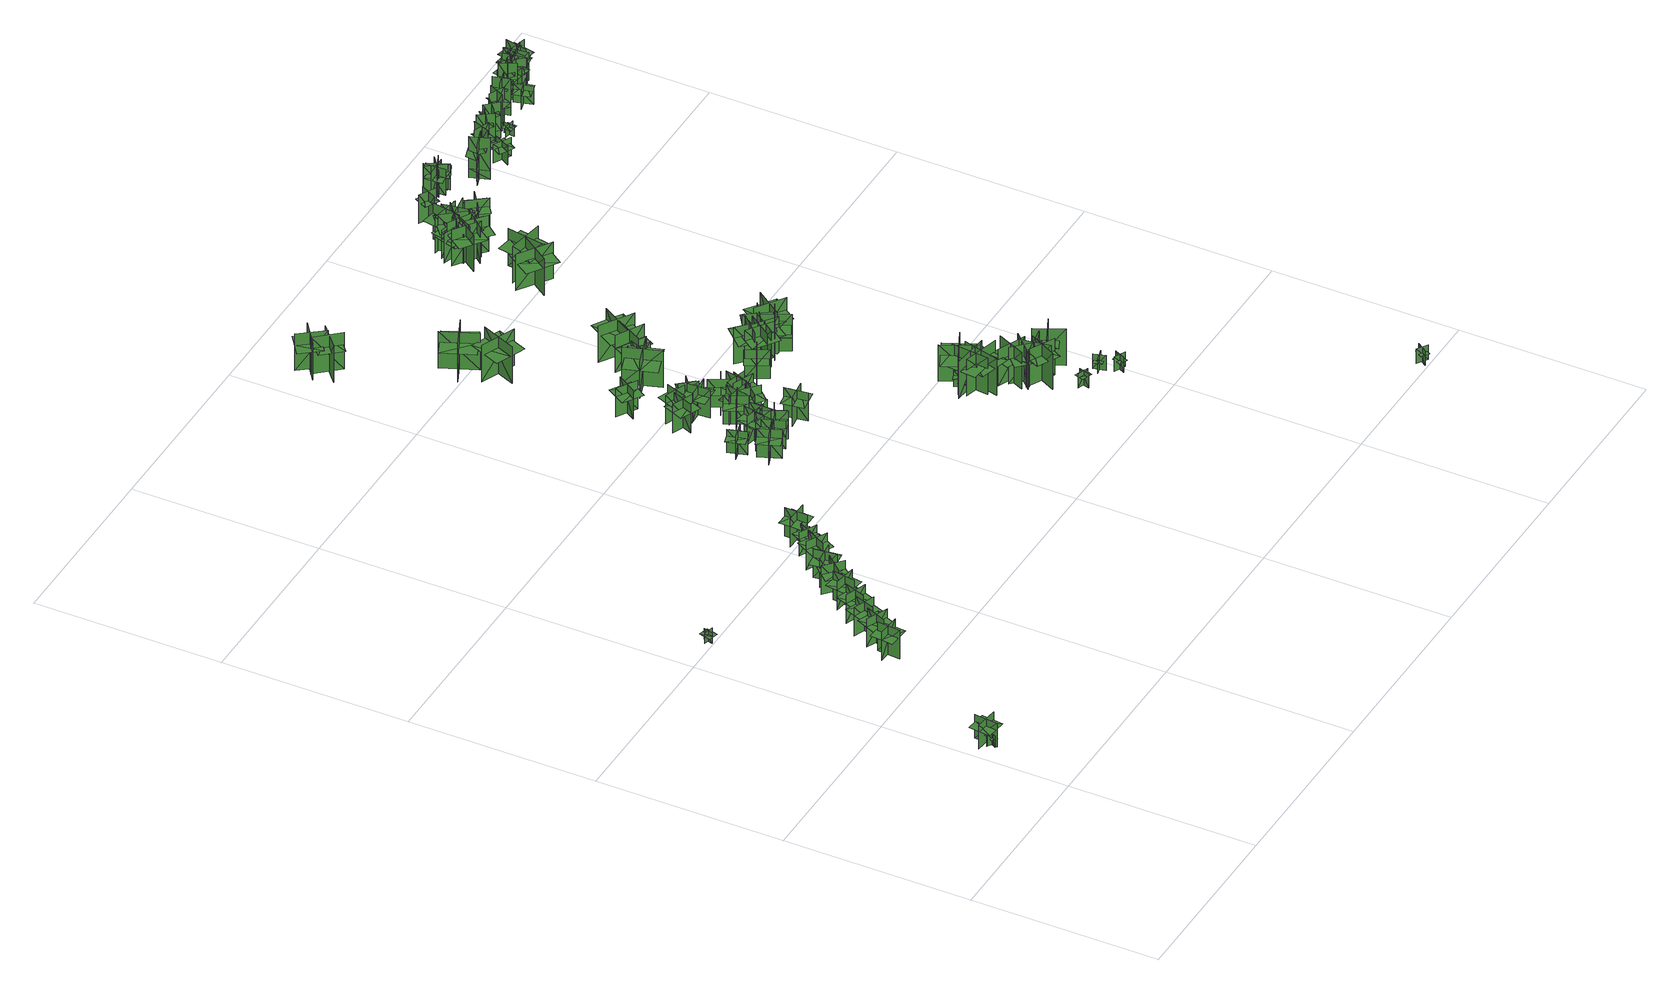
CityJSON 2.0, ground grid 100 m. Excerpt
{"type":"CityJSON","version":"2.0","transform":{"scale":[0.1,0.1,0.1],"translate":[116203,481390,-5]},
"CityObjects":{
"tree1":{"type":"SolitaryVegetationObject","geometry":[{"type":"MultiSurface","lod":"1","boundaries":[[[0,1,2]],[[0,2,3]],[[4,5,6]],[[4,6,7]],[[8,9,10]],[[8,10,11]],[[8,11,12]],[[8,12,13]]]}]},
"tree2":{"type":"SolitaryVegetationObject","geometry":[{"type":"MultiSurface","lod":"1","boundaries":[[[14,15,16]],[[14,16,17]],[[18,19,20]],[[18,20,21]],[[22,23,24]],[[22,24,25]],[[22,25,26]],[[22,26,27]]]}]},
"tree3":{"type":"SolitaryVegetationObject","geometry":[{"type":"MultiSurface","lod":"1","boundaries":[[[28,29,30]],[[28,30,31]],[[32,33,34]],[[32,34,35]],[[36,37,38]],[[36,38,39]],[[36,39,40]],[[36,40,41]]]}]},
"tree4":{"type":"SolitaryVegetationObject","geometry":[{"type":"MultiSurface","lod":"1","boundaries":[[[42,43,44]],[[42,44,45]],[[46,47,48]],[[46,48,49]],[[50,51,52]],[[50,52,53]],[[50,53,54]],[[50,54,55]]]}]},
"tree5":{"type":"SolitaryVegetationObject","geometry":[{"type":"MultiSurface","lod":"1","boundaries":[[[56,57,58]],[[56,58,59]],[[60,61,62]],[[60,62,63]],[[64,65,66]],[[64,66,67]],[[64,67,68]],[[64,68,69]]]}]},
"tree6":{"type":"SolitaryVegetationObject","geometry":[{"type":"MultiSurface","lod":"1","boundaries":[[[70,71,72]],[[70,72,73]],[[74,75,76]],[[74,76,77]],[[78,79,80]],[[78,80,81]],[[78,81,82]],[[78,82,83]]]}]},
"tree7":{"type":"SolitaryVegetationObject","geometry":[{"type":"MultiSurface","lod":"1","boundaries":[[[84,85,86]],[[84,86,87]],[[88,89,90]],[[88,90,91]],[[92,93,94]],[[92,94,95]],[[92,95,96]],[[92,96,97]]]}]},
"tree8":{"type":"SolitaryVegetationObject","geometry":[{"type":"MultiSurface","lod":"1","boundaries":[[[98,99,100]],[[98,100,101]],[[102,103,104]],[[102,104,105]],[[106,107,108]],[[106,108,109]],[[106,109,110]],[[106,110,111]]]}]},
"tree9":{"type":"SolitaryVegetationObject","geometry":[{"type":"MultiSurface","lod":"1","boundaries":[[[112,113,114]],[[112,114,115]],[[116,117,118]],[[116,118,119]],[[120,121,122]],[[120,122,123]],[[120,123,124]],[[120,124,125]]]}]},
"tree10":{"type":"SolitaryVegetationObject","geometry":[{"type":"MultiSurface","lod":"1","boundaries":[[[126,127,128]],[[126,128,129]],[[130,131,132]],[[130,132,133]],[[134,135,136]],[[134,136,137]],[[134,137,138]],[[134,138,139]]]}]},
"tree11":{"type":"SolitaryVegetationObject","geometry":[{"type":"MultiSurface","lod":"1","boundaries":[[[140,141,142]],[[140,142,143]],[[144,145,146]],[[144,146,147]],[[148,149,150]],[[148,150,151]],[[148,151,152]],[[148,152,153]]]}]},
"tree12":{"type":"SolitaryVegetationObject","geometry":[{"type":"MultiSurface","lod":"1","boundaries":[[[154,155,156]],[[154,156,157]],[[158,159,160]],[[158,160,161]],[[162,163,164]],[[162,164,165]],[[162,165,166]],[[162,166,167]]]}]},
"tree13":{"type":"SolitaryVegetationObject","geometry":[{"type":"MultiSurface","lod":"1","boundaries":[[[168,169,170]],[[168,170,171]],[[172,173,174]],[[172,174,175]],[[176,177,178]],[[176,178,179]],[[176,179,180]],[[176,180,181]]]}]},
"tree14":{"type":"SolitaryVegetationObject","geometry":[{"type":"MultiSurface","lod":"1","boundaries":[[[182,183,184]],[[182,184,185]],[[186,187,188]],[[186,188,189]],[[190,191,192]],[[190,192,193]],[[190,193,194]],[[190,194,195]]]}]},
"tree15":{"type":"SolitaryVegetationObject","geometry":[{"type":"MultiSurface","lod":"1","boundaries":[[[196,197,198]],[[196,198,199]],[[200,201,202]],[[200,202,203]],[[204,205,206]],[[204,206,207]],[[204,207,208]],[[204,208,209]]]}]},
"tree16":{"type":"SolitaryVegetationObject","geometry":[{"type":"MultiSurface","lod":"1","boundaries":[[[210,211,212]],[[210,212,213]],[[214,215,216]],[[214,216,217]],[[218,219,220]],[[218,220,221]],[[218,221,222]],[[218,222,223]]]}]},
"tree17":{"type":"SolitaryVegetationObject","geometry":[{"type":"MultiSurface","lod":"1","boundaries":[[[224,225,226]],[[224,226,227]],[[228,229,230]],[[228,230,231]],[[232,233,234]],[[232,234,235]],[[232,235,236]],[[232,236,237]]]}]},
"tree18":{"type":"SolitaryVegetationObject","geometry":[{"type":"MultiSurface","lod":"1","boundaries":[[[238,239,240]],[[238,240,241]],[[242,243,244]],[[242,244,245]],[[246,247,248]],[[246,248,249]],[[246,249,250]],[[246,250,251]]]}]},
"tree19":{"type":"SolitaryVegetationObject","geometry":[{"type":"MultiSurface","lod":"1","boundaries":[[[252,253,254]],[[252,254,255]],[[256,257,258]],[[256,258,259]],[[260,261,262]],[[260,262,263]],[[260,263,264]],[[260,264,265]]]}]},
"tree20":{"type":"SolitaryVegetationObject","geometry":[{"type":"MultiSurface","lod":"1","boundaries":[[[266,267,268]],[[266,268,269]],[[270,271,272]],[[270,272,273]],[[274,275,276]],[[274,276,277]],[[274,277,278]],[[274,278,279]]]}]},
"tree21":{"type":"SolitaryVegetationObject","geometry":[{"type":"MultiSurface","lod":"1","boundaries":[[[280,281,282]],[[280,282,283]],[[284,285,286]],[[284,286,287]],[[288,289,290]],[[288,290,291]],[[288,291,292]],[[288,292,293]]]}]},
"tree22":{"type":"SolitaryVegetationObject","geometry":[{"type":"MultiSurface","lod":"1","boundaries":[[[294,295,296]],[[294,296,297]],[[298,299,300]],[[298,300,301]],[[302,303,304]],[[302,304,305]],[[302,305,306]],[[302,306,307]]]}]},
"tree23":{"type":"SolitaryVegetationObject","geometry":[{"type":"MultiSurface","lod":"1","boundaries":[[[308,309,310]],[[308,310,311]],[[312,313,314]],[[312,314,315]],[[316,317,318]],[[316,318,319]],[[316,319,320]],[[316,320,321]]]}]},
"tree24":{"type":"SolitaryVegetationObject","geometry":[{"type":"MultiSurface","lod":"1","boundaries":[[[322,323,324]],[[322,324,325]],[[326,327,328]],[[326,328,329]],[[330,331,332]],[[330,332,333]],[[330,333,334]],[[330,334,335]]]}]},
"tree25":{"type":"SolitaryVegetationObject","geometry":[{"type":"MultiSurface","lod":"1","boundaries":[[[336,337,338]],[[336,338,339]],[[340,341,342]],[[340,342,343]],[[344,345,346]],[[344,346,347]],[[344,347,348]],[[344,348,349]]]}]},
"tree26":{"type":"SolitaryVegetationObject","geometry":[{"type":"MultiSurface","lod":"1","boundaries":[[[350,351,352]],[[350,352,353]],[[354,355,356]],[[354,356,357]],[[358,359,360]],[[358,360,361]],[[358,361,362]],[[358,362,363]]]}]},
"tree27":{"type":"SolitaryVegetationObject","geometry":[{"type":"MultiSurface","lod":"1","boundaries":[[[364,365,366]],[[364,366,367]],[[368,369,370]],[[368,370,371]],[[372,373,374]],[[372,374,375]],[[372,375,376]],[[372,376,377]]]}]},
"tree28":{"type":"SolitaryVegetationObject","geometry":[{"type":"MultiSurface","lod":"1","boundaries":[[[378,379,380]],[[378,380,381]],[[382,383,384]],[[382,384,385]],[[386,387,388]],[[386,388,389]],[[386,389,390]],[[386,390,391]]]}]},
"tree29":{"type":"SolitaryVegetationObject","geometry":[{"type":"MultiSurface","lod":"1","boundaries":[[[392,393,394]],[[392,394,395]],[[396,397,398]],[[396,398,399]],[[400,401,402]],[[400,402,403]],[[400,403,404]],[[400,404,405]]]}]},
"tree30":{"type":"SolitaryVegetationObject","geometry":[{"type":"MultiSurface","lod":"1","boundaries":[[[406,407,408]],[[406,408,409]],[[410,411,412]],[[410,412,413]],[[414,415,416]],[[414,416,417]],[[414,417,418]],[[414,418,419]]]}]},
"tree31":{"type":"SolitaryVegetationObject","geometry":[{"type":"MultiSurface","lod":"1","boundaries":[[[420,421,422]],[[420,422,423]],[[424,425,426]],[[424,426,427]],[[428,429,430]],[[428,430,431]],[[428,431,432]],[[428,432,433]]]}]},
"tree32":{"type":"SolitaryVegetationObject","geometry":[{"type":"MultiSurface","lod":"1","boundaries":[[[434,435,436]],[[434,436,437]],[[438,439,440]],[[438,440,441]],[[442,443,444]],[[442,444,445]],[[442,445,446]],[[442,446,447]]]}]},
"tree33":{"type":"SolitaryVegetationObject","geometry":[{"type":"MultiSurface","lod":"1","boundaries":[[[448,449,450]],[[448,450,451]],[[452,453,454]],[[452,454,455]],[[456,457,458]],[[456,458,459]],[[456,459,460]],[[456,460,461]]]}]},
"tree34":{"type":"SolitaryVegetationObject","geometry":[{"type":"MultiSurface","lod":"1","boundaries":[[[462,463,464]],[[462,464,465]],[[466,467,468]],[[466,468,469]],[[470,471,472]],[[470,472,473]],[[470,473,474]],[[470,474,475]]]}]},
"tree35":{"type":"SolitaryVegetationObject","geometry":[{"type":"MultiSurface","lod":"1","boundaries":[[[476,477,478]],[[476,478,479]],[[480,481,482]],[[480,482,483]],[[484,485,486]],[[484,486,487]],[[484,487,488]],[[484,488,489]]]}]},
"tree36":{"type":"SolitaryVegetationObject","geometry":[{"type":"MultiSurface","lod":"1","boundaries":[[[490,491,492]],[[490,492,493]],[[494,495,496]],[[494,496,497]],[[498,499,500]],[[498,500,501]],[[498,501,502]],[[498,502,503]]]}]},
"tree37":{"type":"SolitaryVegetationObject","geometry":[{"type":"MultiSurface","lod":"1","boundaries":[[[504,505,506]],[[504,506,507]],[[508,509,510]],[[508,510,511]],[[512,513,514]],[[512,514,515]],[[512,515,516]],[[512,516,517]]]}]},
"tree38":{"type":"SolitaryVegetationObject","geometry":[{"type":"MultiSurface","lod":"1","boundaries":[[[518,519,520]],[[518,520,521]],[[522,523,524]],[[522,524,525]],[[526,527,528]],[[526,528,529]],[[526,529,530]],[[526,530,531]]]}]},
"tree39":{"type":"SolitaryVegetationObject","geometry":[{"type":"MultiSurface","lod":"1","boundaries":[[[532,533,534]],[[532,534,535]],[[536,537,538]],[[536,538,539]],[[540,541,542]],[[540,542,543]],[[540,543,544]],[[540,544,545]]]}]},
"tree40":{"type":"SolitaryVegetationObject","geometry":[{"type":"MultiSurface","lod":"1","boundaries":[[[546,547,548]],[[546,548,549]],[[550,551,552]],[[550,552,553]],[[554,555,556]],[[554,556,557]],[[554,557,558]],[[554,558,559]]]}]},
"tree41":{"type":"SolitaryVegetationObject","geometry":[{"type":"MultiSurface","lod":"1","boundaries":[[[560,561,562]],[[560,562,563]],[[564,565,566]],[[564,566,567]],[[568,569,570]],[[568,570,571]],[[568,569,572]],[[568,572,573]]]}]},
"tree42":{"type":"SolitaryVegetationObject","geometry":[{"type":"MultiSurface","lod":"1","boundaries":[[[574,575,576]],[[574,576,577]],[[578,579,580]],[[578,580,581]],[[582,583,584]],[[582,584,585]],[[582,585,586]],[[582,586,587]]]}]},
"tree43":{"type":"SolitaryVegetationObject","geometry":[{"type":"MultiSurface","lod":"1","boundaries":[[[588,589,590]],[[588,590,591]],[[592,593,594]],[[592,594,595]],[[596,597,598]],[[596,598,599]],[[596,599,600]],[[596,600,601]]]}]},
"tree44":{"type":"SolitaryVegetationObject","geometry":[{"type":"MultiSurface","lod":"1","boundaries":[[[602,603,604]],[[602,604,605]],[[606,607,608]],[[606,608,609]],[[610,611,612]],[[610,612,613]],[[610,613,614]],[[610,614,615]]]}]},
"tree45":{"type":"SolitaryVegetationObject","geometry":[{"type":"MultiSurface","lod":"1","boundaries":[[[616,617,618]],[[616,618,619]],[[620,621,622]],[[620,622,623]],[[624,625,626]],[[624,626,627]],[[624,627,628]],[[624,628,629]]]}]},
"tree46":{"type":"SolitaryVegetationObject","geometry":[{"type":"MultiSurface","lod":"1","boundaries":[[[630,631,632]],[[630,632,633]],[[634,635,636]],[[634,636,637]],[[638,639,640]],[[638,640,641]],[[638,641,642]],[[638,642,643]]]}]},
"tree47":{"type":"SolitaryVegetationObject","geometry":[{"type":"MultiSurface","lod":"1","boundaries":[[[644,645,646]],[[644,646,647]],[[648,649,650]],[[648,650,651]],[[652,653,654]],[[652,654,655]],[[652,655,656]],[[652,656,657]]]}]},
"tree48":{"type":"SolitaryVegetationObject","geometry":[{"type":"MultiSurface","lod":"1","boundaries":[[[658,659,660]],[[658,660,661]],[[662,663,664]],[[662,664,665]],[[666,667,668]],[[666,668,669]],[[666,669,670]],[[666,670,671]]]}]},
"tree49":{"type":"SolitaryVegetationObject","geometry":[{"type":"MultiSurface","lod":"1","boundaries":[[[672,673,674]],[[672,674,675]],[[676,677,678]],[[676,678,679]],[[680,681,682]],[[680,682,683]],[[680,683,684]],[[680,684,685]]]}]},
"tree50":{"type":"SolitaryVegetationObject","geometry":[{"type":"MultiSurface","lod":"1","boundaries":[[[686,687,688]],[[686,688,689]],[[690,691,692]],[[690,692,693]],[[694,695,696]],[[694,696,697]],[[694,697,698]],[[694,698,699]]]}]},
"tree51":{"type":"SolitaryVegetationObject","geometry":[{"type":"MultiSurface","lod":"1","boundaries":[[[700,701,702]],[[700,702,703]],[[704,705,706]],[[704,706,707]],[[708,709,710]],[[708,710,711]],[[708,711,712]],[[708,712,713]]]}]},
"tree52":{"type":"SolitaryVegetationObject","geometry":[{"type":"MultiSurface","lod":"1","boundaries":[[[714,715,716]],[[714,716,717]],[[718,719,720]],[[718,720,721]],[[722,723,724]],[[722,724,725]],[[722,725,726]],[[722,726,727]]]}]},
"tree53":{"type":"SolitaryVegetationObject","geometry":[{"type":"MultiSurface","lod":"1","boundaries":[[[728,729,730]],[[728,730,731]],[[732,733,734]],[[732,734,735]],[[736,737,738]],[[736,738,739]],[[736,739,740]],[[736,740,741]]]}]},
"tree54":{"type":"SolitaryVegetationObject","geometry":[{"type":"MultiSurface","lod":"1","boundaries":[[[742,743,744]],[[742,744,745]],[[746,747,748]],[[746,748,749]],[[750,751,752]],[[750,752,753]],[[750,753,754]],[[750,754,755]]]}]},
"tree55":{"type":"SolitaryVegetationObject","geometry":[{"type":"MultiSurface","lod":"1","boundaries":[[[756,757,758]],[[756,758,759]],[[760,761,762]],[[760,762,763]],[[764,765,766]],[[764,766,767]],[[764,767,768]],[[764,768,769]]]}]},
"tree56":{"type":"SolitaryVegetationObject","geometry":[{"type":"MultiSurface","lod":"1","boundaries":[[[770,771,772]],[[770,772,773]],[[774,775,776]],[[774,776,777]],[[778,779,780]],[[778,780,781]],[[778,782,783]],[[778,783,779]]]}]},
"tree57":{"type":"SolitaryVegetationObject","geometry":[{"type":"MultiSurface","lod":"1","boundaries":[[[784,785,786]],[[784,786,787]],[[788,789,790]],[[788,790,791]],[[792,793,794]],[[792,794,795]],[[792,795,796]],[[792,796,797]]]}]},
"tree58":{"type":"SolitaryVegetationObject","geometry":[{"type":"MultiSurface","lod":"1","boundaries":[[[798,799,800]],[[798,800,801]],[[802,803,804]],[[802,804,805]],[[806,807,808]],[[806,808,809]],[[806,809,810]],[[806,810,811]]]}]},
"tree59":{"type":"SolitaryVegetationObject","geometry":[{"type":"MultiSurface","lod":"1","boundaries":[[[812,813,814]],[[812,814,815]],[[816,817,818]],[[816,818,819]],[[820,821,822]],[[820,822,823]],[[820,823,824]],[[820,824,825]]]}]},
"tree60":{"type":"SolitaryVegetationObject","geometry":[{"type":"MultiSurface","lod":"1","boundaries":[[[826,827,828]],[[826,828,829]],[[830,831,832]],[[830,832,833]],[[834,835,836]],[[834,836,837]],[[834,837,838]],[[834,838,839]]]}]},
"tree61":{"type":"SolitaryVegetationObject","geometry":[{"type":"MultiSurface","lod":"1","boundaries":[[[840,841,842]],[[840,842,843]],[[844,845,846]],[[844,846,847]],[[848,849,850]],[[848,850,851]],[[848,851,852]],[[848,852,853]]]}]},
"tree62":{"type":"SolitaryVegetationObject","geometry":[{"type":"MultiSurface","lod":"1","boundaries":[[[854,855,856]],[[854,856,857]],[[858,859,860]],[[858,860,861]],[[862,863,864]],[[862,864,865]],[[862,865,866]],[[862,866,867]]]}]},
"tree63":{"type":"SolitaryVegetationObject","geometry":[{"type":"MultiSurface","lod":"1","boundaries":[[[868,869,870]],[[868,870,871]],[[872,873,874]],[[872,874,875]],[[876,877,878]],[[876,878,879]],[[876,879,880]],[[876,880,881]]]}]},
"tree64":{"type":"SolitaryVegetationObject","geometry":[{"type":"MultiSurface","lod":"1","boundaries":[[[882,883,884]],[[882,884,885]],[[886,887,888]],[[886,888,889]],[[890,891,892]],[[890,892,893]],[[890,893,894]],[[890,894,895]]]}]},
"tree65":{"type":"SolitaryVegetationObject","geometry":[{"type":"MultiSurface","lod":"1","boundaries":[[[896,897,898]],[[896,898,899]],[[900,901,902]],[[900,902,903]],[[904,905,906]],[[904,906,907]],[[904,907,908]],[[904,908,909]]]}]},
"tree66":{"type":"SolitaryVegetationObject","geometry":[{"type":"MultiSurface","lod":"1","boundaries":[[[910,911,912]],[[910,912,913]],[[914,915,916]],[[914,916,917]],[[918,919,920]],[[918,920,921]],[[918,921,922]],[[918,922,923]]]}]},
"tree67":{"type":"SolitaryVegetationObject","geometry":[{"type":"MultiSurface","lod":"1","boundaries":[[[924,925,926]],[[924,926,927]],[[928,929,930]],[[928,930,931]],[[932,933,934]],[[932,934,935]],[[932,935,936]],[[932,936,937]]]}]},
"tree68":{"type":"SolitaryVegetationObject","geometry":[{"type":"MultiSurface","lod":"1","boundaries":[[[938,939,940]],[[938,940,941]],[[942,943,944]],[[942,944,945]],[[946,947,948]],[[946,948,949]],[[946,949,950]],[[946,950,951]]]}]},
"tree69":{"type":"SolitaryVegetationObject","geometry":[{"type":"MultiSurface","lod":"1","boundaries":[[[952,953,954]],[[952,954,955]],[[956,957,958]],[[956,958,959]],[[960,961,962]],[[960,962,963]],[[960,961,964]],[[960,964,965]]]}]},
"tree70":{"type":"SolitaryVegetationObject","geometry":[{"type":"MultiSurface","lod":"1","boundaries":[[[966,967,968]],[[966,968,969]],[[970,971,972]],[[970,972,973]],[[974,975,976]],[[974,976,977]],[[974,977,978]],[[974,978,979]]]}]},
"tree71":{"type":"SolitaryVegetationObject","geometry":[{"type":"MultiSurface","lod":"1","boundaries":[[[980,981,982]],[[980,982,983]],[[984,985,986]],[[984,986,987]],[[988,989,990]],[[988,990,991]],[[988,991,992]],[[988,992,993]]]}]},
"tree72":{"type":"SolitaryVegetationObject","geometry":[{"type":"MultiSurface","lod":"1","boundaries":[[[994,995,996]],[[994,996,997]],[[998,999,1000]],[[998,1000,1001]],[[1002,1003,1004]],[[1002,1004,1005]],[[1002,1005,1006]],[[1002,1006,1007]]]}]},
"tree73":{"type":"SolitaryVegetationObject","geometry":[{"type":"MultiSurface","lod":"1","boundaries":[[[1008,1009,1010]],[[1008,1010,1011]],[[1012,1013,1014]],[[1012,1014,1015]],[[1016,1017,1018]],[[1016,1018,1019]],[[1016,1019,1020]],[[1016,1020,1021]]]}]},
"tree74":{"type":"SolitaryVegetationObject","geometry":[{"type":"MultiSurface","lod":"1","boundaries":[[[1022,1023,1024]],[[1022,1024,1025]],[[1026,1027,1028]],[[1026,1028,1029]],[[1030,1031,1032]],[[1030,1032,1033]],[[1030,1033,1034]],[[1030,1034,1035]]]}]},
"tree75":{"type":"SolitaryVegetationObject","geometry":[{"type":"MultiSurface","lod":"1","boundaries":[[[1036,1037,1038]],[[1036,1038,1039]],[[1040,1041,1042]],[[1040,1042,1043]],[[1044,1045,1046]],[[1044,1046,1047]],[[1044,1047,1048]],[[1044,1048,1049]]]}]},
"tree76":{"type":"SolitaryVegetationObject","geometry":[{"type":"MultiSurface","lod":"1","boundaries":[[[1050,1051,1052]],[[1050,1052,1053]],[[1054,1055,1056]],[[1054,1056,1057]],[[1058,1059,1060]],[[1058,1060,1061]],[[1058,1061,1062]],[[1058,1062,1063]]]}]},
"tree77":{"type":"SolitaryVegetationObject","geometry":[{"type":"MultiSurface","lod":"1","boundaries":[[[1064,1065,1066]],[[1064,1066,1067]],[[1068,1069,1070]],[[1068,1070,1071]],[[1072,1073,1074]],[[1072,1074,1075]],[[1072,1075,1076]],[[1072,1076,1077]]]}]},
"tree78":{"type":"SolitaryVegetationObject","geometry":[{"type":"MultiSurface","lod":"1","boundaries":[[[1078,1079,1080]],[[1078,1080,1081]],[[1082,1083,1084]],[[1082,1084,1085]],[[1086,1087,1088]],[[1086,1088,1089]],[[1086,1089,1090]],[[1086,1090,1091]]]}]},
"tree79":{"type":"SolitaryVegetationObject","geometry":[{"type":"MultiSurface","lod":"1","boundaries":[[[1092,1093,1094]],[[1092,1094,1095]],[[1096,1097,1098]],[[1096,1098,1099]],[[1100,1101,1102]],[[1100,1102,1103]],[[1100,1103,1104]],[[1100,1104,1105]]]}]},
"tree80":{"type":"SolitaryVegetationObject","geometry":[{"type":"MultiSurface","lod":"1","boundaries":[[[1106,1107,1108]],[[1106,1108,1109]],[[1110,1111,1112]],[[1110,1112,1113]],[[1114,1115,1116]],[[1114,1116,1117]],[[1114,1117,1118]],[[1114,1118,1119]]]}]},
"tree81":{"type":"SolitaryVegetationObject","geometry":[{"type":"MultiSurface","lod":"1","boundaries":[[[1120,1121,1122]],[[1120,1122,1123]],[[1124,1125,1126]],[[1124,1126,1127]],[[1128,1129,1130]],[[1128,1130,1131]],[[1128,1131,1132]],[[1128,1132,1133]]]}]},
"tree82":{"type":"SolitaryVegetationObject","geometry":[{"type":"MultiSurface","lod":"1","boundaries":[[[1134,1135,1136]],[[1134,1136,1137]],[[1138,1139,1140]],[[1138,1140,1141]],[[1142,1143,1144]],[[1142,1144,1145]],[[1142,1145,1146]],[[1142,1146,1147]]]}]},
"tree83":{"type":"SolitaryVegetationObject","geometry":[{"type":"MultiSurface","lod":"1","boundaries":[[[1148,1149,1150]],[[1148,1150,1151]],[[1152,1153,1154]],[[1152,1154,1155]],[[1156,1157,1158]],[[1156,1158,1159]],[[1156,1157,1160]],[[1156,1160,1161]]]}]},
"tree84":{"type":"SolitaryVegetationObject","geometry":[{"type":"MultiSurface","lod":"1","boundaries":[[[1162,1163,1164]],[[1162,1164,1165]],[[1166,1167,1168]],[[1166,1168,1169]],[[1170,1171,1167]],[[1170,1167,1166]],[[1172,1173,1163]],[[1172,1163,1162]],[[1174,1175,1176]],[[1174,1176,1177]],[[1178,1179,1180]],[[1178,1180,1181]]]}]},
"tree85":{"type":"SolitaryVegetationObject","geometry":[{"type":"MultiSurface","lod":"1","boundaries":[[[1182,1183,1184]],[[1182,1184,1185]],[[1186,1187,1188]],[[1186,1188,1189]],[[1190,1191,1187]],[[1190,1187,1186]],[[1192,1193,1183]],[[1192,1183,1182]],[[1194,1195,1196]],[[1194,1196,1197]],[[1198,1199,1200]],[[1198,1200,1201]]]}]},
"tree86":{"type":"SolitaryVegetationObject","geometry":[{"type":"MultiSurface","lod":"1","boundaries":[[[1202,1203,1204]],[[1202,1204,1205]],[[1206,1207,1208]],[[1206,1208,1209]],[[1210,1211,1212]],[[1210,1212,1213]],[[1210,1213,1214]],[[1210,1214,1215]]]}]},
"tree87":{"type":"SolitaryVegetationObject","geometry":[{"type":"MultiSurface","lod":"1","boundaries":[[[1216,1217,1218]],[[1216,1218,1219]],[[1220,1221,1222]],[[1220,1222,1223]],[[1224,1225,1221]],[[1224,1221,1220]],[[1226,1227,1217]],[[1226,1217,1216]],[[1228,1229,1230]],[[1228,1230,1231]],[[1232,1233,1234]],[[1232,1234,1235]]]}]},
"tree88":{"type":"SolitaryVegetationObject","geometry":[{"type":"MultiSurface","lod":"1","boundaries":[[[1236,1237,1238]],[[1236,1238,1239]],[[1240,1241,1242]],[[1240,1242,1243]],[[1244,1245,1241]],[[1244,1241,1240]],[[1246,1247,1237]],[[1246,1237,1236]],[[1248,1249,1250]],[[1248,1250,1251]],[[1252,1253,1254]],[[1252,1254,1255]]]}]},
"tree89":{"type":"SolitaryVegetationObject","geometry":[{"type":"MultiSurface","lod":"1","boundaries":[[[1256,1257,1258]],[[1256,1258,1259]],[[1260,1261,1262]],[[1260,1262,1263]],[[1264,1265,1266]],[[1264,1266,1267]],[[1264,1267,1268]],[[1264,1268,1269]]]}]},
"tree90":{"type":"SolitaryVegetationObject","geometry":[{"type":"MultiSurface","lod":"1","boundaries":[[[1270,1271,1272]],[[1270,1272,1273]],[[1274,1275,1276]],[[1274,1276,1277]],[[1278,1279,1275]],[[1278,1275,1274]],[[1280,1281,1271]],[[1280,1271,1270]],[[1282,1283,1284]],[[1282,1284,1285]],[[1286,1287,1288]],[[1286,1288,1289]]]}]},
"tree91":{"type":"SolitaryVegetationObject","geometry":[{"type":"MultiSurface","lod":"1","boundaries":[[[1290,1291,1292]],[[1290,1292,1293]],[[1294,1295,1296]],[[1294,1296,1297]],[[1298,1299,1295]],[[1298,1295,1294]],[[1300,1301,1291]],[[1300,1291,1290]],[[1302,1303,1304]],[[1302,1304,1305]],[[1306,1307,1308]],[[1306,1308,1309]]]}]},
"tree92":{"type":"SolitaryVegetationObject","geometry":[{"type":"MultiSurface","lod":"1","boundaries":[[[1310,1311,1312]],[[1310,1312,1313]],[[1314,1315,1316]],[[1314,1316,1317]],[[1318,1319,1320]],[[1318,1320,1321]],[[1318,1321,1322]],[[1318,1322,1323]]]}]},
"tree93":{"type":"SolitaryVegetationObject","geometry":[{"type":"MultiSurface","lod":"1","boundaries":[[[1324,1325,1326]],[[1324,1326,1327]],[[1328,1329,1330]],[[1328,1330,1331]],[[1332,1333,1329]],[[1332,1329,1328]],[[1334,1335,1325]],[[1334,1325,1324]],[[1336,1337,1338]],[[1336,1338,1339]],[[1340,1341,1342]],[[1340,1342,1343]]]}]},
"tree94":{"type":"SolitaryVegetationObject","geometry":[{"type":"MultiSurface","lod":"1","boundaries":[[[1344,1345,1346]],[[1344,1346,1347]],[[1348,1349,1350]],[[1348,1350,1351]],[[1352,1353,1354]],[[1352,1354,1355]],[[1352,1355,1356]],[[1352,1356,1357]]]}]},
"tree95":{"type":"SolitaryVegetationObject","geometry":[{"type":"MultiSurface","lod":"1","boundaries":[[[1358,1359,1360]],[[1358,1360,1361]],[[1362,1363,1364]],[[1362,1364,1365]],[[1366,1367,1368]],[[1366,1368,1369]],[[1366,1370,1371]],[[1366,1371,1367]]]}]},
"tree96":{"type":"SolitaryVegetationObject","geometry":[{"type":"MultiSurface","lod":"1","boundaries":[[[1372,1373,1374]],[[1372,1374,1375]],[[1376,1377,1378]],[[1376,1378,1379]],[[1380,1381,1382]],[[1380,1382,1383]],[[1380,1383,1384]],[[1380,1384,1385]]]}]},
"tree97":{"type":"SolitaryVegetationObject","geometry":[{"type":"MultiSurface","lod":"1","boundaries":[[[1386,1387,1388]],[[1386,1388,1389]],[[1390,1391,1392]],[[1390,1392,1393]],[[1394,1395,1396]],[[1394,1396,1397]],[[1394,1397,1398]],[[1394,1398,1399]]]}]},
"tree98":{"type":"SolitaryVegetationObject","geometry":[{"type":"MultiSurface","lod":"1","boundaries":[[[1400,1401,1402]],[[1400,1402,1403]],[[1404,1405,1406]],[[1404,1406,1407]],[[1408,1409,1410]],[[1408,1410,1411]],[[1408,1411,1412]],[[1408,1412,1413]]]}]},
"tree99":{"type":"SolitaryVegetationObject","geometry":[{"type":"MultiSurface","lod":"1","boundaries":[[[1414,1415,1416]],[[1414,1416,1417]],[[1418,1419,1420]],[[1418,1420,1421]],[[1422,1423,1424]],[[1422,1424,1425]],[[1422,1425,1426]],[[1422,1426,1427]]]}]},
"tree100":{"type":"SolitaryVegetationObject","geometry":[{"type":"MultiSurface","lod":"1","boundaries":[[[1428,1429,1430]],[[1428,1430,1431]],[[1432,1433,1434]],[[1432,1434,1435]],[[1436,1437,1438]],[[1436,1438,1439]],[[1436,1439,1440]],[[1436,1440,1441]]]}]}
},
"vertices":[
[54,419,49],[81,461,49],[81,461,114],[54,419,114],[88,427,49],[47,454,49],[47,454,114],[88,427,114],[83,430,90],[94,447,90],[65,466,90],[54,449,90],[43,432,90],[72,413,90],
[71,425,49],[76,486,49],[76,486,131],[71,425,131],[104,453,49],[43,458,49],[43,458,131],[104,453,131],[97,454,100],[100,479,100],[56,483,100],[54,457,100],[52,432,100],[95,428,100],
[134,467,48],[6,482,48],[6,482,188],[134,467,188],[76,539,48],[61,411,48],[61,411,188],[76,539,188],[75,534,149],[20,540,149],[6,422,149],[62,416,149],[118,410,149],[131,527,149],
[194,2002,42],[194,2002,104],[142,2015,104],[142,2015,42],[162,1984,42],[162,1984,104],[175,2034,104],[175,2034,42],[160,1977,84],[186,1970,84],[202,2032,84],[176,2039,84],[150,2045,84],[134,1983,84],
[480,1268,36],[471,1146,36],[471,1146,205],[480,1268,205],[419,1215,36],[540,1206,36],[540,1206,205],[419,1215,205],[419,1215,158],[414,1155,158],[535,1146,158],[540,1206,158],[544,1267,158],[423,1276,158],
[485,1328,32],[596,1278,32],[596,1278,201],[485,1328,201],[513,1252,32],[563,1363,32],[563,1363,201],[513,1252,201],[513,1252,154],[568,1227,154],[619,1338,154],[563,1363,154],[508,1388,154],[458,1277,154],
[576,1344,30],[620,1458,30],[620,1458,200],[576,1344,200],[651,1377,30],[537,1421,30],[537,1421,200],[651,1377,200],[651,1377,152],[673,1434,152],[559,1478,152],[537,1421,152],[515,1364,152],[629,1320,152],
[608,1501,27],[722,1459,27],[722,1459,197],[608,1501,197],[642,1428,27],[684,1542,27],[684,1542,197],[642,1428,197],[642,1428,149],[699,1406,149],[741,1520,149],[684,1542,149],[627,1563,149],[584,1449,149],
[682,1588,26],[802,1570,26],[802,1570,195],[682,1588,195],[730,1522,26],[748,1643,26],[748,1643,195],[730,1522,195],[730,1522,147],[790,1514,147],[808,1634,147],[748,1643,147],[687,1652,147],[670,1531,147],
[771,1629,20],[852,1720,20],[852,1720,190],[771,1629,190],[852,1633,20],[761,1714,20],[761,1714,190],[852,1633,190],[852,1633,142],[893,1678,142],[802,1759,142],[761,1714,142],[721,1669,142],[812,1588,142],
[922,1758,24],[802,1743,24],[802,1743,193],[922,1758,193],[859,1808,24],[874,1688,24],[874,1688,193],[859,1808,193],[859,1808,145],[798,1801,145],[814,1680,145],[874,1688,145],[934,1695,145],[919,1816,145],
[901,1868,19],[1007,1810,19],[1007,1810,188],[901,1868,188],[923,1790,19],[981,1897,19],[981,1897,188],[923,1790,188],[923,1790,141],[976,1761,141],[1035,1868,141],[981,1897,141],[928,1926,141],[870,1819,141],
[981,1946,20],[1070,1901,20],[1070,1901,159],[981,1946,159],[1002,1883,20],[1046,1972,20],[1046,1972,159],[1002,1883,159],[1002,1883,120],[1046,1861,120],[1090,1950,120],[1046,1972,120],[1001,1994,120],[957,1905,120],
[1088,1960,16],[1092,2082,16],[1092,2082,185],[1088,1960,185],[1147,2015,16],[1026,2019,16],[1026,2019,185],[1147,2015,185],[1147,2015,138],[1150,2076,138],[1028,2080,138],[1026,2019,138],[1024,1959,138],[1145,1954,138],
[1516,2564,12],[1611,2591,12],[1611,2591,150],[1516,2564,150],[1573,2531,12],[1546,2627,12],[1546,2627,150],[1573,2531,150],[1573,2531,111],[1621,2545,111],[1594,2640,111],[1546,2627,111],[1498,2613,111],[1525,2518,111],
[1553,2408,9],[1666,2452,9],[1666,2452,179],[1553,2408,179],[1627,2375,9],[1583,2488,9],[1583,2488,179],[1627,2375,179],[1627,2375,131],[1684,2397,131],[1639,2510,131],[1583,2488,131],[1526,2466,131],[1570,2353,131],
[1702,2394,8],[1659,2508,8],[1659,2508,177],[1702,2394,177],[1736,2468,8],[1622,2425,8],[1622,2425,177],[1736,2468,177],[1736,2468,130],[1715,2525,130],[1601,2482,130],[1622,2425,130],[1643,2368,130],[1757,2411,130],
[1676,2446,10],[1695,2566,10],[1695,2566,179],[1676,2446,179],[1742,2493,10],[1622,2512,10],[1622,2512,179],[1742,2493,179],[1742,2493,132],[1751,2553,132],[1631,2572,132],[1622,2512,132],[1613,2452,132],[1733,2433,132],
[1642,2568,11],[1761,2545,11],[1761,2545,181],[1642,2568,181],[1687,2501,11],[1710,2620,11],[1710,2620,181],[1687,2501,181],[1687,2501,133],[1747,2490,133],[1770,2609,133],[1710,2620,133],[1650,2632,133],[1627,2512,133],
[1717,2527,8],[1776,2421,8],[1776,2421,177],[1717,2527,177],[1694,2449,8],[1801,2509,8],[1801,2509,177],[1694,2449,177],[1694,2449,130],[1724,2396,130],[1830,2456,130],[1801,2509,130],[1771,2562,130],[1665,2503,130],
[1603,2850,9],[1649,2963,9],[1649,2963,179],[1603,2850,179],[1678,2881,9],[1566,2927,9],[1566,2927,179],[1678,2881,179],[1678,2881,131],[1701,2937,131],[1589,2984,131],[1566,2927,131],[1542,2871,131],[1655,2825,131],
[1748,2492,10],[1749,2614,10],[1749,2614,179],[1748,2492,179],[1806,2549,10],[1684,2550,10],[1684,2550,179],[1806,2549,179],[1806,2549,132],[1807,2610,132],[1685,2611,132],[1684,2550,132],[1684,2489,132],[1806,2488,132],
[1723,2944,10],[1610,2988,10],[1610,2988,180],[1723,2944,180],[1691,3018,10],[1647,2905,10],[1647,2905,180],[1691,3018,180],[1691,3018,132],[1634,3040,132],[1590,2927,132],[1647,2905,132],[1704,2883,132],[1747,2997,132],
[1576,3142,8],[1641,3245,8],[1641,3245,178],[1576,3142,178],[1655,3159,8],[1552,3224,8],[1552,3224,178],[1655,3159,178],[1655,3159,130],[1687,3211,130],[1584,3275,130],[1552,3224,130],[1520,3172,130],[1623,3108,130],
[1711,2663,13],[1820,2716,13],[1820,2716,182],[1711,2663,182],[1787,2636,13],[1734,2746,13],[1734,2746,182],[1787,2636,182],[1787,2636,135],[1842,2662,135],[1789,2772,135],[1734,2746,135],[1679,2719,135],[1732,2610,135],
[1738,2940,13],[1745,2819,13],[1745,2819,182],[1738,2940,182],[1684,2880,13],[1805,2887,13],[1805,2887,182],[1684,2880,182],[1684,2880,135],[1687,2820,135],[1809,2826,135],[1805,2887,135],[1802,2948,135],[1680,2941,135],
[1793,2650,13],[1812,2770,13],[1812,2770,182],[1793,2650,182],[1859,2696,13],[1739,2716,13],[1739,2716,182],[1859,2696,182],[1859,2696,135],[1869,2756,135],[1749,2776,135],[1739,2716,135],[1729,2656,135],[1849,2636,135],
[1270,4723,12],[1140,4625,12],[1140,4625,229],[1270,4723,229],[1167,4737,12],[1167,4737,229],[1265,4607,229],[1265,4607,12],[1167,4737,161],[1112,4696,161],[1191,4592,161],[1245,4633,161],[1299,4674,161],[1221,4778,161],
[1810,2734,15],[1771,2755,15],[1771,2755,76],[1810,2734,76],[1802,2762,15],[1781,2724,15],[1781,2724,76],[1802,2762,76],[1802,2762,59],[1783,2773,59],[1761,2734,59],[1781,2724,59],[1800,2713,59],[1821,2751,59],
[1288,4535,9],[1180,4657,9],[1180,4657,226],[1288,4535,226],[1294,4639,9],[1294,4639,226],[1172,4531,226],[1172,4531,9],[1294,4639,157],[1249,4690,157],[1152,4604,157],[1197,4553,157],[1242,4502,157],[1339,4589,157],
[1891,2623,11],[1801,2705,11],[1801,2705,181],[1891,2623,181],[1888,2704,11],[1805,2614,11],[1805,2614,181],[1888,2704,181],[1888,2704,133],[1844,2745,133],[1761,2656,133],[1805,2614,133],[1850,2573,133],[1933,2662,133],
[1752,2995,13],[1816,2918,13],[1816,2918,151],[1752,2995,151],[1746,2929,13],[1823,2992,13],[1823,2992,151],[1746,2929,151],[1746,2929,112],[1777,2890,112],[1854,2953,112],[1823,2992,112],[1791,3030,112],[1714,2967,112],
[1951,2405,2],[1933,2525,2],[1933,2525,171],[1951,2405,171],[1999,2469,2],[1879,2452,2],[1879,2452,171],[1999,2469,171],[1999,2469,124],[1991,2530,124],[1870,2512,124],[1879,2452,124],[1888,2392,124],[2008,2409,124],
[1873,2767,10],[1814,2873,10],[1814,2873,179],[1873,2767,179],[1896,2844,10],[1789,2786,10],[1789,2786,179],[1896,2844,179],[1896,2844,131],[1866,2898,131],[1760,2839,131],[1789,2786,131],[1819,2732,131],[1925,2791,131],
[1842,2748,11],[1954,2700,11],[1954,2700,180],[1842,2748,180],[1872,2673,11],[1920,2785,11],[1920,2785,180],[1872,2673,180],[1872,2673,133],[1928,2649,133],[1976,2761,133],[1920,2785,133],[1864,2809,133],[1816,2697,133],
[1884,2704,10],[1913,2822,10],[1913,2822,180],[1884,2704,180],[1953,2746,10],[1835,2775,10],[1835,2775,180],[1953,2746,180],[1953,2746,132],[1968,2805,132],[1850,2834,132],[1835,2775,132],[1821,2716,132],[1939,2687,132],
[1501,3912,7],[1687,3836,7],[1687,3836,225],[1501,3912,225],[1558,3780,7],[1634,3966,7],[1634,3966,225],[1558,3780,225],[1561,3788,164],[1642,3755,164],[1712,3925,164],[1631,3958,164],[1550,3992,164],[1480,3821,164],
[1455,4016,1],[1638,4097,1],[1638,4097,219],[1455,4016,219],[1589,3966,1],[1508,4149,1],[1508,4149,219],[1589,3966,219],[1585,3974,158],[1666,4009,158],[1591,4177,158],[1511,4142,158],[1431,4107,158],[1505,3938,158],
[1796,3319,8],[1859,3129,8],[1859,3129,226],[1796,3319,226],[1733,3191,8],[1923,3253,8],[1923,3253,226],[1733,3191,226],[1741,3193,165],[1768,3110,165],[1943,3168,165],[1916,3251,165],[1888,3334,165],[1713,3276,165],
[1833,3291,12],[1946,3244,12],[1946,3244,181],[1833,3291,181],[1864,3216,12],[1910,3328,12],[1910,3328,181],[1864,3216,181],[1864,3216,134],[1920,3192,134],[1967,3305,134],[1910,3328,134],[1854,3351,134],[1808,3239,134],
[1856,3385,10],[1999,3304,10],[1999,3304,230],[1856,3385,230],[1886,3277,10],[1967,3420,10],[1967,3420,230],[1886,3277,230],[1853,3380,156],[1997,3299,156],[2037,3371,156],[1894,3452,156],[1964,3241,156],[1821,3322,156],
[2101,2822,7],[2156,2714,7],[2156,2714,176],[2101,2822,176],[2076,2745,7],[2184,2801,7],[2184,2801,176],[2076,2745,176],[2076,2745,128],[2103,2691,128],[2212,2747,128],[2184,2801,128],[2156,2855,128],[2048,2799,128],
[1886,3491,10],[2055,3384,10],[2055,3384,228],[1886,3491,228],[1919,3351,10],[2025,3521,10],[2025,3521,228],[1919,3351,228],[1923,3358,167],[1997,3312,167],[2095,3468,167],[2021,3514,167],[1947,3561,167],[1849,3405,167],
[2526,1869,7],[2482,1863,7],[2482,1863,68],[2526,1869,68],[2503,1887,7],[2509,1843,7],[2509,1843,68],[2503,1887,68],[2503,1887,51],[2481,1884,51],[2487,1840,51],[2509,1843,51],[2531,1846,51],[2525,1890,51],
[2489,1874,6],[2551,1897,6],[2551,1897,99],[2489,1874,99],[2529,1855,6],[2505,1917,6],[2505,1917,99],[2529,1855,99],[2529,1855,73],[2560,1867,73],[2536,1929,73],[2505,1917,73],[2474,1906,73],[2498,1844,73],
[2544,1945,3],[2525,1746,3],[2525,1746,221],[2544,1945,221],[2434,1853,3],[2634,1834,3],[2634,1834,221],[2434,1853,221],[2443,1852,160],[2434,1765,160],[2618,1748,160],[2626,1835,160],[2634,1922,160],[2451,1939,160],
[2205,2756,9],[2295,2882,9],[2295,2882,225],[2205,2756,225],[2306,2772,9],[2180,2862,9],[2180,2862,225],[2306,2772,225],[2306,2772,165],[2352,2835,165],[2226,2925,165],[2180,2862,165],[2135,2799,165],[2261,2709,165],
[2183,2810,10],[2290,2922,10],[2290,2922,226],[2183,2810,226],[2286,2812,10],[2174,2919,10],[2174,2919,226],[2286,2812,226],[2286,2812,165],[2340,2868,165],[2228,2975,165],[2174,2919,165],[2121,2863,165],[2233,2756,165],
[2663,1777,3],[2469,1828,3],[2469,1828,221],[2663,1777,221],[2589,1900,3],[2539,1706,3],[2539,1706,221],[2589,1900,221],[2587,1892,160],[2502,1914,160],[2456,1736,160],[2541,1714,160],[2625,1691,160],[2672,1870,160],
[2595,1821,4],[2509,2002,4],[2509,2002,221],[2595,1821,221],[2641,1957,4],[2461,1870,4],[2461,1870,221],[2641,1957,221],[2634,1953,161],[2596,2032,161],[2430,1953,161],[2468,1874,161],[2506,1795,161],[2672,1874,161],
[2326,2877,9],[2236,2751,9],[2236,2751,224],[2326,2877,224],[2224,2861,9],[2350,2771,9],[2350,2771,224],[2224,2861,224],[2224,2861,164],[2179,2798,164],[2305,2708,164],[2350,2771,164],[2395,2834,164],[2269,2924,164],
[2705,1773,3],[2640,1623,3],[2640,1623,220],[2705,1773,220],[2608,1734,3],[2608,1734,220],[2757,1669,220],[2757,1669,3],[2608,1734,152],[2581,1672,152],[2700,1620,152],[2727,1682,152],[2755,1744,152],[2635,1796,152],
[2644,1696,5],[2761,1582,5],[2761,1582,222],[2644,1696,222],[2646,1592,5],[2646,1592,222],[2760,1708,222],[2760,1708,5],[2646,1592,154],[2695,1544,154],[2785,1638,154],[2737,1685,154],[2688,1732,154],[2597,1639,154],
[2268,2821,12],[2395,2909,12],[2395,2909,227],[2268,2821,227],[2370,2802,12],[2281,2929,12],[2281,2929,227],[2370,2802,227],[2370,2802,167],[2433,2846,167],[2345,2973,167],[2281,2929,167],[2218,2885,167],[2306,2758,167],
[2326,2860,5],[2397,2723,5],[2397,2723,221],[2326,2860,221],[2294,2762,5],[2432,2833,5],[2432,2833,221],[2294,2762,221],[2294,2762,160],[2329,2693,160],[2467,2764,160],[2432,2833,160],[2396,2902,160],[2258,2831,160],
[2766,1388,5],[2826,1368,5],[2826,1368,89],[2766,1388,89],[2789,1344,5],[2809,1403,5],[2809,1403,89],[2789,1344,89],[2771,1386,67],[2826,1368,67],[2834,1391,67],[2779,1410,67],[2763,1363,67],[2818,1344,67],
[2804,1535,7],[2659,1609,7],[2659,1609,224],[2804,1535,224],[2771,1634,7],[2771,1634,224],[2697,1489,224],[2697,1489,7],[2771,1634,155],[2711,1665,155],[2652,1549,155],[2712,1519,155],[2773,1488,155],[2832,1604,155],
[2721,1685,6],[2748,1524,6],[2748,1524,223],[2721,1685,223],[2661,1599,6],[2661,1599,223],[2822,1627,223],[2822,1627,6],[2661,1599,155],[2673,1533,155],[2801,1554,155],[2789,1621,155],[2778,1688,155],[2650,1666,155],
[2714,1741,6],[2727,1699,6],[2727,1699,67],[2714,1741,67],[2700,1715,6],[2743,1728,6],[2743,1728,67],[2700,1715,67],[2700,1715,50],[2707,1694,50],[2749,1707,50],[2743,1728,50],[2736,1749,50],[2694,1737,50],
[2428,2746,8],[2389,2813,8],[2389,2813,116],[2428,2746,116],[2442,2796,8],[2375,2757,8],[2375,2757,116],[2442,2796,116],[2442,2796,85],[2422,2830,85],[2355,2791,85],[2375,2757,85],[2394,2724,85],[2461,2763,85],
[2797,1687,6],[2684,1660,6],[2684,1660,161],[2797,1687,161],[2733,1725,6],[2733,1725,161],[2760,1612,161],[2760,1612,6],[2733,1725,112],[2686,1714,112],[2708,1624,112],[2755,1635,112],[2802,1646,112],[2781,1737,112],
[2322,2889,5],[2467,2788,5],[2467,2788,252],[2322,2889,252],[2342,2773,5],[2443,2918,5],[2443,2918,252],[2342,2773,252],[2342,2773,183],[2415,2723,183],[2516,2868,183],[2443,2918,183],[2370,2969,183],[2269,2824,183],
[2923,1630,7],[2775,1562,7],[2775,1562,224],[2923,1630,224],[2824,1666,7],[2824,1666,224],[2893,1518,224],[2893,1518,7],[2824,1666,156],[2763,1637,156],[2817,1519,156],[2879,1548,156],[2941,1576,156],[2886,1694,156],
[2966,1372,10],[2903,1355,10],[2903,1355,98],[2966,1372,98],[2926,1395,10],[2943,1332,10],[2943,1332,98],[2926,1395,98],[2928,1388,65],[2902,1381,65],[2913,1337,65],[2940,1343,65],[2966,1350,65],[2954,1395,65],
[2972,1252,8],[2999,1311,8],[2999,1311,95],[2972,1252,95],[3015,1268,8],[2956,1296,8],[2956,1296,95],[3015,1268,95],[3008,1271,62],[3020,1296,62],[2978,1315,62],[2966,1291,62],[2955,1266,62],[2997,1247,62],
[2328,4115,24],[2215,3950,24],[2215,3950,241],[2328,4115,241],[2187,4087,24],[2353,3974,24],[2353,3974,241],[2187,4087,241],[2194,4083,181],[2144,4010,181],[2297,3907,181],[2346,3979,181],[2395,4051,181],[2243,4155,181],
[2425,4092,28],[2227,4125,28],[2227,4125,246],[2425,4092,246],[2341,4208,28],[2308,4010,28],[2308,4010,246],[2341,4208,246],[2339,4200,185],[2253,4214,185],[2222,4033,185],[2309,4018,185],[2395,4004,185],[2426,4185,185],
[2311,4456,30],[2221,4330,30],[2221,4330,245],[2311,4456,245],[2209,4440,30],[2336,4350,30],[2336,4350,245],[2209,4440,245],[2209,4440,185],[2164,4377,185],[2291,4287,185],[2336,4350,185],[2381,4413,185],[2254,4503,185],
[2294,4524,30],[2253,4401,30],[2253,4401,203],[2294,4524,203],[2215,4484,30],[2338,4444,30],[2338,4444,203],[2215,4484,203],[2290,4525,145],[2249,4402,145],[2311,4382,145],[2351,4505,145],[2200,4419,145],[2240,4541,145],
[2306,4553,31],[2281,4434,31],[2281,4434,200],[2306,4553,200],[2238,4509,31],[2357,4484,31],[2357,4484,200],[2238,4509,200],[2238,4509,153],[2226,4450,153],[2345,4424,153],[2357,4484,153],[2370,4543,153],[2251,4569,153],
[2347,4513,29],[2271,4378,29],[2271,4378,245],[2347,4513,245],[2248,4486,29],[2383,4410,29],[2383,4410,245],[2248,4486,245],[2248,4486,184],[2210,4418,184],[2345,4342,184],[2383,4410,184],[2421,4478,184],[2285,4553,184],
[2289,4332,29],[2391,4448,29],[2391,4448,245],[2289,4332,245],[2392,4338,29],[2276,4440,29],[2276,4440,245],[2392,4338,245],[2392,4338,184],[2443,4396,184],[2327,4498,184],[2276,4440,184],[2225,4382,184],[2341,4279,184],
[2276,4450,30],[2396,4548,30],[2396,4548,245],[2276,4450,245],[2379,4439,30],[2280,4559,30],[2280,4559,245],[2379,4439,245],[2379,4439,185],[2439,4489,185],[2340,4608,185],[2280,4559,185],[2220,4509,185],[2319,4390,185],
[2360,4499,31],[2330,4381,31],[2330,4381,200],[2360,4499,200],[2290,4457,31],[2408,4428,31],[2408,4428,200],[2290,4457,200],[2290,4457,152],[2275,4398,152],[2393,4369,152],[2408,4428,152],[2423,4487,152],[2305,4516,152],
[2415,4531,30],[2262,4558,30],[2262,4558,246],[2415,4531,246],[2356,4616,30],[2329,4463,30],[2329,4463,246],[2356,4616,246],[2356,4616,185],[2280,4629,185],[2253,4477,185],[2329,4463,185],[2406,4450,185],[2432,4602,185],
[3678,11,9],[3715,65,9],[3715,65,96],[3678,11,96],[3724,20,9],[3669,56,9],[3669,56,96],[3724,20,96],[3718,24,63],[3733,46,63],[3694,72,63],[3679,50,63],[3664,27,63],[3702,1,63],
[2392,4427,30],[2367,4580,30],[2367,4580,245],[2392,4427,245],[2453,4511,30],[2300,4486,30],[2300,4486,245],[2453,4511,245],[2453,4511,185],[2440,4587,185],[2287,4563,185],[2300,4486,185],[2312,4410,185],[2465,4434,185],
[2380,4582,31],[2439,4475,31],[2439,4475,200],[2380,4582,200],[2358,4504,31],[2464,4563,31],[2464,4563,200],[2358,4504,200],[2358,4504,153],[2387,4451,153],[2493,4510,153],[2464,4563,153],[2434,4616,153],[2328,4557,153],
[2491,4520,31],[2565,4423,31],[2565,4423,200],[2491,4520,200],[2480,4440,31],[2577,4513,31],[2577,4513,200],[2480,4440,200],[2480,4440,153],[2516,4391,153],[2613,4465,153],[2577,4513,153],[2540,4562,153],[2443,4488,153],
[2519,4685,29],[2432,4733,29],[2432,4733,199],[2519,4685,199],[2500,4748,29],[2500,4748,199],[2453,4661,199],[2453,4661,29],[2499,4745,145],[2462,4765,145],[2424,4695,145],[2460,4675,145],[2497,4655,145],[2535,4725,145],
[2642,4775,18],[2758,4783,18],[2758,4783,173],[2642,4775,173],[2698,4727,18],[2698,4727,173],[2690,4843,173],[2690,4843,18],[2698,4727,124],[2747,4730,124],[2740,4823,124],[2692,4819,124],[2643,4816,124],[2650,4723,124],
[2667,4749,18],[2759,4820,18],[2759,4820,173],[2667,4749,173],[2741,4740,18],[2741,4740,173],[2670,4832,173],[2670,4832,18],[2741,4740,124],[2779,4769,124],[2723,4843,124],[2684,4813,124],[2646,4784,124],[2702,4710,124],
[2698,4835,15],[2748,4729,15],[2748,4729,172],[2698,4835,172],[2671,4760,15],[2778,4810,15],[2778,4810,172],[2671,4760,172],[2695,4833,120],[2745,4727,120],[2798,4752,120],[2748,4858,120],[2702,4707,120],[2652,4813,120],
[2817,4625,84],[2916,4657,84],[2916,4655,279],[2817,4623,279],[2886,4589,85],[2855,4688,85],[2854,4687,279],[2886,4589,279],[2886,4589,33],[2854,4687,33],[2817,4623,33],[2916,4655,33],[2817,4624,179],[2916,4656,179],[2900,4706,198],[2801,4674,198],[2902,4651,210],[2829,4627,210],[2841,4590,221],[2915,4614,221],
[3012,4734,73],[2979,4650,73],[2978,4650,243],[3010,4735,243],[2949,4707,73],[3034,4674,73],[3034,4675,243],[2949,4707,243],[2949,4707,28],[3034,4675,28],[3010,4735,28],[2978,4650,28],[3011,4735,156],[2979,4650,156],[3022,4634,172],[3054,4718,172],[2983,4662,183],[3007,4725,183],[2974,4737,192],[2951,4674,192],
[3090,4584,38],[3002,4634,38],[3002,4634,147],[3090,4584,147],[3070,4653,38],[3020,4566,38],[3020,4566,147],[3070,4653,147],[3068,4650,117],[3029,4671,117],[2984,4591,117],[3022,4569,117],[3061,4548,117],[3106,4628,117],
[3048,4693,69],[3122,4746,69],[3123,4745,240],[3049,4692,240],[3116,4682,70],[3063,4755,70],[3062,4755,240],[3115,4681,240],[3115,4681,24],[3062,4755,24],[3049,4692,24],[3123,4745,24],[3049,4692,152],[3122,4745,152],[3095,4783,169],[3022,4730,169],[3112,4738,179],[3057,4698,179],[3078,4670,189],[3133,4710,189],
[3137,4701,72],[3204,4763,72],[3205,4762,242],[3138,4700,242],[3205,4698,72],[3144,4765,72],[3144,4764,242],[3205,4698,242],[3205,4698,27],[3144,4764,27],[3138,4700,27],[3205,4762,27],[3138,4701,155],[3204,4762,155],[3173,4796,171],[3106,4735,171],[3195,4754,182],[3146,4707,182],[3169,4682,191],[3219,4728,191],
[3265,4667,36],[3208,4674,36],[3208,4674,98],[3265,4667,98],[3240,4699,36],[3233,4642,36],[3233,4642,98],[3240,4699,98],[3240,4696,81],[3215,4700,81],[3208,4647,81],[3233,4644,81],[3258,4641,81],[3264,4693,81],
[3297,4799,71],[3258,4717,71],[3257,4717,242],[3296,4799,242],[3232,4776,72],[3314,4737,72],[3315,4738,242],[3233,4776,242],[3233,4776,27],[3315,4738,27],[3296,4799,27],[3257,4717,27],[3296,4799,155],[3258,4717,155],[3299,4697,171],[3338,4779,171],[3263,4728,181],[3291,4790,181],[3260,4804,191],[3232,4743,191],
[3362,4826,71],[3385,4739,71],[3384,4738,241],[3361,4826,241],[3327,4767,71],[3415,4790,71],[3415,4791,241],[3327,4768,241],[3327,4768,26],[3415,4791,26],[3361,4826,26],[3384,4738,26],[3361,4826,154],[3384,4738,154],[3429,4750,170],[3406,4838,170],[3381,4750,181],[3363,4816,181],[3330,4807,190],[3348,4741,190],
[3497,4674,36],[3470,4770,36],[3470,4770,145],[3497,4674,145],[3532,4736,36],[3435,4709,36],[3435,4709,145],[3532,4736,145],[3528,4735,115],[3516,4777,115],[3427,4752,115],[3439,4710,115],[3451,4668,115],[3540,4693,115],
[3439,4786,74],[3518,4830,74],[3519,4829,244],[3440,4785,244],[3505,4767,74],[3461,4846,74],[3460,4846,244],[3504,4767,244],[3504,4767,29],[3460,4846,29],[3440,4785,29],[3519,4829,29],[3439,4785,157],[3519,4829,157],[3496,4870,173],[3417,4826,173],[3508,4823,184],[3449,4790,184],[3466,4760,193],[3525,4793,193],
[3602,4813,27],[3482,4832,27],[3482,4832,196],[3602,4813,196],[3555,4879,27],[3536,4759,27],[3536,4759,196],[3555,4879,196],[3555,4879,149],[3494,4889,149],[3475,4768,149],[3536,4759,149],[3596,4749,149],[3615,4869,149],
[3514,4785,25],[3614,4868,25],[3614,4868,197],[3514,4785,197],[3616,4776,25],[3533,4876,25],[3533,4876,197],[3616,4776,197],[3523,4792,153],[3614,4868,153],[3581,4908,153],[3490,4831,153],[3556,4753,153],[3647,4829,153],
[3576,4805,28],[3623,4866,28],[3623,4866,136],[3576,4805,136],[3627,4811,28],[3565,4858,28],[3565,4858,136],[3627,4811,136],[3627,4811,105],[3650,4842,105],[3589,4889,105],[3565,4858,105],[3542,4827,105],[3604,4780,105],
[3666,4847,26],[3546,4829,26],[3546,4829,195],[3666,4847,195],[3601,4896,26],[3620,4775,26],[3620,4775,195],[3601,4896,195],[3601,4896,148],[3541,4886,148],[3559,4766,148],[3620,4775,148],[3680,4784,148],[3661,4905,148],
[3628,4792,25],[3641,4913,25],[3641,4913,195],[3628,4792,195],[3691,4843,25],[3570,4856,25],[3570,4856,195],[3691,4843,195],[3691,4843,147],[3698,4903,147],[3577,4916,147],[3570,4856,147],[3564,4795,147],[3685,4782,147],
[3641,4906,26],[3662,4787,26],[3662,4787,195],[3641,4906,195],[3594,4841,26],[3714,4861,26],[3714,4861,195],[3594,4841,195],[3594,4841,147],[3605,4781,147],[3724,4801,147],[3714,4861,147],[3704,4921,147],[3584,4901,147],
[3673,4810,26],[3699,4928,26],[3699,4928,196],[3673,4810,196],[3741,4853,26],[3622,4879,26],[3622,4879,196],[3741,4853,196],[3741,4853,148],[3754,4912,148],[3635,4938,148],[3622,4879,148],[3609,4820,148],[3728,4793,148]
]}
